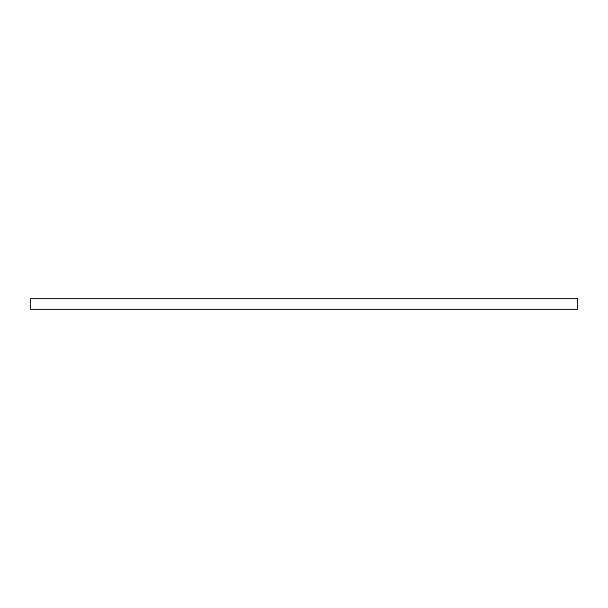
<?xml version="1.0" encoding="UTF-8"?>
<svg xmlns="http://www.w3.org/2000/svg" width="608" height="608" viewBox="0 0 608 608"><rect width="100%" height="100%" fill="white"/><g stroke="black" fill="none" stroke-linecap="round" stroke-linejoin="round"><path stroke-width="0.91" d="M577.6 298.604L30.4 298.604L30.4 309.396L577.6 309.396L577.6 298.604"/></g></svg>
